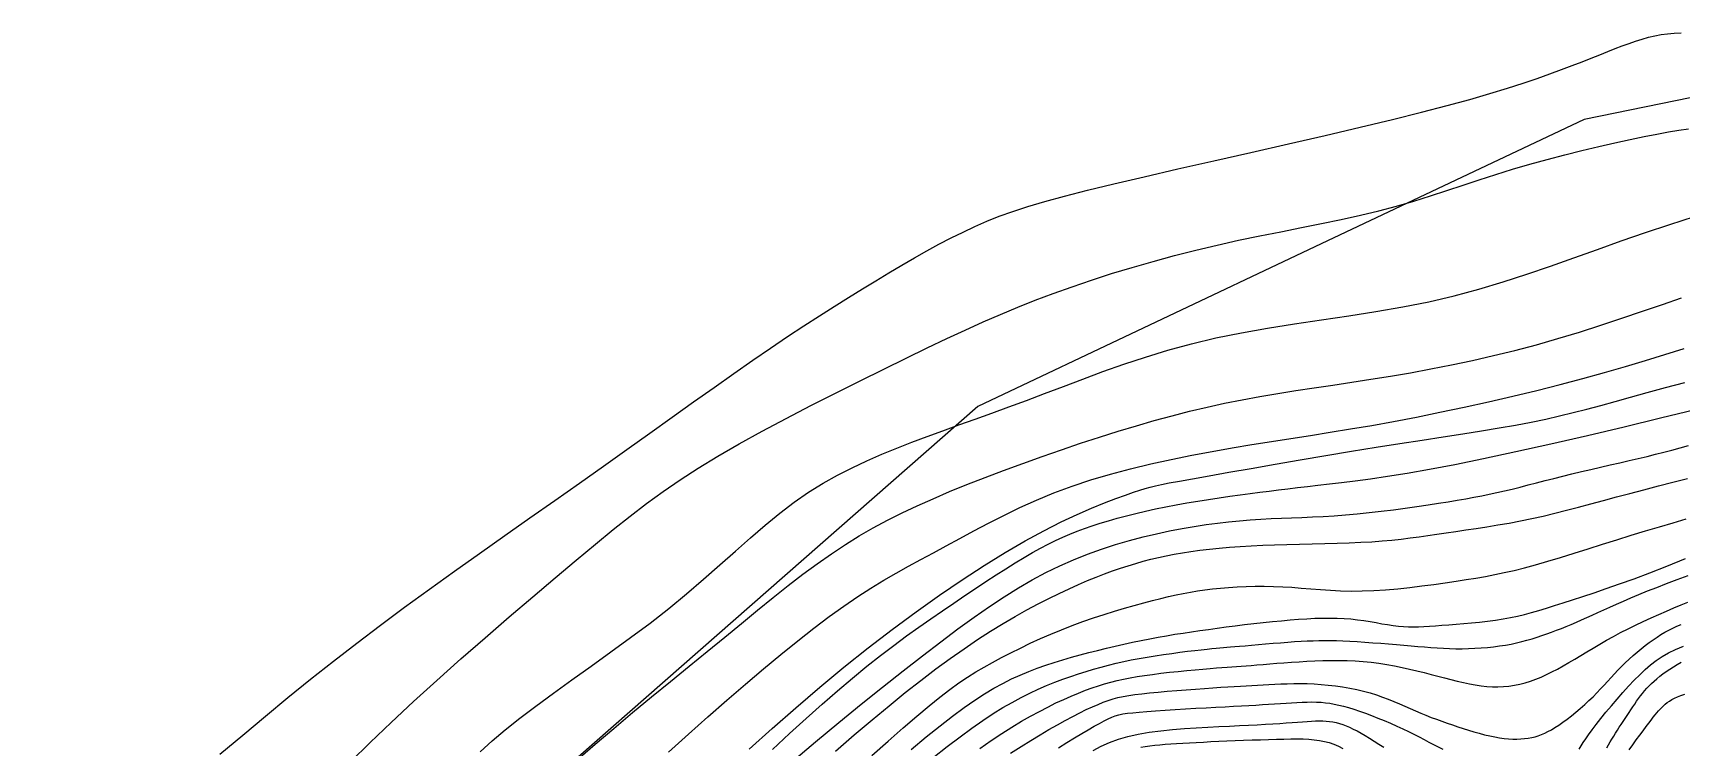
# Model space of a CAD drawing. Header units: metres. Extents: x -2219 to 517, y -3078 to 398.
# Drawn here: x 51.5 to 128.2, y 245.6 to 278.9 of the extents above; entities that cross this region are included whole.
import ezdxf

# ---------------------------------------------------------------- set-up
doc = ezdxf.new("R2010")
doc.units = ezdxf.units.M
for name, color, linetype in [('TERRAIN_BOUNDARY', 6, 'Continuous'), ('TERRAIN_CONTOUR_1M', 3, 'Continuous'), ('TERRAIN_CONTOUR_5M_SUPPLEMENT', 4, 'Continuous')]:
    doc.layers.add(name, color=color, linetype=linetype)

msp = doc.modelspace()

# ---------------------------------------------------------------- linework, layer by layer
at = {"layer": 'TERRAIN_BOUNDARY'}
msp.add_polyline3d([(135.797, 277.305, 0), (123.716, 274.848, 0), (111.464, 269.042, 0), (95.483, 261.468, 0), (62.182, 232.227, 0), (60.415, 230.675, 0), (54.031, 231.167, 0), (49.633, 225.636, 0), (46.186, 218.427, 0), (50.361, 212.695, 0), (35.646, 171.339, 0), (17.788, 142.747, 0), (10.895, 125.363, 0)], dxfattribs=at)
at = {"layer": 'TERRAIN_CONTOUR_1M'}
for points in [[(66.255, 244.903, 1), (67.171, 245.806, 1), (68.15, 246.742, 1), (69.192, 247.711, 1), (70.283, 248.702, 1), (71.405, 249.7, 1), (72.536, 250.691, 1), (73.658, 251.661, 1), (74.75, 252.596, 1), (75.794, 253.481, 1), (76.77, 254.301, 1), (77.666, 255.048, 1), (78.496, 255.728, 1), (79.284, 256.356, 1), (80.051, 256.943, 1), (80.821, 257.503, 1), (81.615, 258.048, 1), (82.457, 258.592, 1), (83.369, 259.146, 1), (84.366, 259.721, 1), (85.434, 260.311, 1), (86.552, 260.909, 1), (87.699, 261.506, 1), (88.852, 262.094, 1), (89.992, 262.664, 1), (91.096, 263.21, 1), (92.143, 263.721, 1), (93.119, 264.193, 1), (94.031, 264.628, 1), (94.894, 265.031, 1), (95.724, 265.407, 1), (96.533, 265.76, 1), (97.338, 266.097, 1), (98.153, 266.42, 1), (98.991, 266.736, 1), (99.865, 267.048, 1), (100.773, 267.356, 1), (101.709, 267.657, 1), (102.667, 267.949, 1), (103.644, 268.231, 1), (104.633, 268.5, 1), (105.629, 268.754, 1), (106.626, 268.992, 1), (107.621, 269.212, 1), (108.608, 269.418, 1), (109.584, 269.613, 1), (110.544, 269.803, 1), (111.485, 269.99, 1), (112.403, 270.18, 1), (113.293, 270.377, 1), (114.152, 270.584, 1), (114.978, 270.805, 1), (115.776, 271.038, 1), (116.553, 271.279, 1), (117.317, 271.527, 1), (118.074, 271.778, 1), (118.832, 272.03, 1), (119.599, 272.279, 1), (120.38, 272.522, 1), (121.182, 272.758, 1), (121.995, 272.983, 1), (122.808, 273.197, 1), (123.612, 273.399, 1), (124.394, 273.586, 1), (125.145, 273.757, 1), (125.853, 273.912, 1), (126.507, 274.048, 1), (127.1, 274.164, 1), (127.636, 274.262, 1), (128.123, 274.343, 1), (128.569, 274.408, 1)], [(72.302, 245.377, 2), (72.858, 245.882, 2), (73.466, 246.398, 2), (74.141, 246.937, 2), (74.892, 247.507, 2), (75.709, 248.104, 2), (76.574, 248.726, 2), (77.473, 249.368, 2), (78.39, 250.026, 2), (79.307, 250.697, 2), (80.211, 251.376, 2), (81.083, 252.059, 2), (81.913, 252.742, 2), (82.703, 253.418, 2), (83.458, 254.083, 2), (84.185, 254.729, 2), (84.888, 255.35, 2), (85.575, 255.941, 2), (86.251, 256.494, 2), (86.922, 257.004, 2), (87.594, 257.467, 2), (88.267, 257.886, 2), (88.943, 258.267, 2), (89.623, 258.615, 2), (90.309, 258.937, 2), (91, 259.237, 2), (91.699, 259.522, 2), (92.406, 259.797, 2), (93.122, 260.068, 2), (93.849, 260.337, 2), (94.591, 260.607, 2), (95.349, 260.881, 2), (96.125, 261.161, 2), (96.922, 261.451, 2), (97.741, 261.753, 2), (98.587, 262.069, 2), (99.46, 262.401, 2), (100.363, 262.744, 2), (101.299, 263.091, 2), (102.27, 263.436, 2), (103.28, 263.772, 2), (104.33, 264.093, 2), (105.424, 264.392, 2), (106.563, 264.663, 2), (107.749, 264.902, 2), (108.972, 265.115, 2), (110.221, 265.311, 2), (111.486, 265.5, 2), (112.756, 265.689, 2), (114.02, 265.887, 2), (115.266, 266.105, 2), (116.483, 266.35, 2), (117.665, 266.628, 2), (118.814, 266.939, 2), (119.939, 267.275, 2), (121.046, 267.633, 2), (122.143, 268.008, 2), (123.238, 268.394, 2), (124.336, 268.786, 2), (125.446, 269.18, 2), (126.573, 269.57, 2), (127.711, 269.952, 2), (128.855, 270.319, 2)], [(76.836, 245.008, 3), (77.663, 245.733, 3), (78.52, 246.465, 3), (79.397, 247.199, 3), (80.282, 247.93, 3), (81.164, 248.652, 3), (82.033, 249.361, 3), (82.877, 250.051, 3), (83.688, 250.717, 3), (84.467, 251.358, 3), (85.217, 251.973, 3), (85.942, 252.56, 3), (86.645, 253.118, 3), (87.33, 253.645, 3), (87.999, 254.141, 3), (88.657, 254.604, 3), (89.308, 255.035, 3), (89.956, 255.435, 3), (90.609, 255.812, 3), (91.273, 256.169, 3), (91.953, 256.511, 3), (92.657, 256.843, 3), (93.39, 257.17, 3), (94.159, 257.497, 3), (94.968, 257.826, 3), (95.811, 258.158, 3), (96.68, 258.488, 3), (97.568, 258.815, 3), (98.466, 259.137, 3), (99.368, 259.449, 3), (100.264, 259.751, 3), (101.148, 260.039, 3), (102.013, 260.311, 3), (102.861, 260.567, 3), (103.695, 260.807, 3), (104.52, 261.031, 3), (105.337, 261.241, 3), (106.152, 261.435, 3), (106.966, 261.614, 3), (107.784, 261.78, 3), (108.609, 261.931, 3), (109.442, 262.072, 3), (110.285, 262.205, 3), (111.14, 262.334, 3), (112.007, 262.463, 3), (112.888, 262.595, 3), (113.785, 262.733, 3), (114.699, 262.881, 3), (115.63, 263.042, 3), (116.578, 263.217, 3), (117.539, 263.407, 3), (118.513, 263.614, 3), (119.498, 263.839, 3), (120.49, 264.082, 3), (121.489, 264.345, 3), (122.492, 264.629, 3), (123.496, 264.933, 3), (124.494, 265.252, 3), (125.476, 265.578, 3), (126.434, 265.906, 3), (127.359, 266.226, 3), (128.242, 266.533, 3)], [(81.071, 245.354, 4), (82, 246.191, 4), (82.907, 247, 4), (83.794, 247.779, 4), (84.657, 248.526, 4), (85.496, 249.238, 4), (86.307, 249.911, 4), (87.089, 250.543, 4), (87.84, 251.131, 4), (88.557, 251.672, 4), (89.239, 252.164, 4), (89.884, 252.606, 4), (90.499, 253.003, 4), (91.092, 253.367, 4), (91.671, 253.704, 4), (92.245, 254.025, 4), (92.82, 254.338, 4), (93.406, 254.651, 4), (94.009, 254.975, 4), (94.637, 255.315, 4), (95.293, 255.668, 4), (95.977, 256.029, 4), (96.69, 256.392, 4), (97.435, 256.752, 4), (98.212, 257.103, 4), (99.022, 257.44, 4), (99.866, 257.757, 4), (100.746, 258.05, 4), (101.654, 258.319, 4), (102.584, 258.567, 4), (103.529, 258.794, 4), (104.482, 259.003, 4), (105.437, 259.195, 4), (106.385, 259.372, 4), (107.322, 259.536, 4), (108.241, 259.688, 4), (109.149, 259.833, 4), (110.055, 259.974, 4), (110.966, 260.116, 4), (111.892, 260.263, 4), (112.84, 260.418, 4), (113.819, 260.586, 4), (114.838, 260.77, 4), (115.901, 260.975, 4), (117, 261.197, 4), (118.122, 261.435, 4), (119.256, 261.687, 4), (120.389, 261.949, 4), (121.508, 262.218, 4), (122.602, 262.493, 4), (123.658, 262.771, 4), (124.668, 263.05, 4), (125.636, 263.328, 4), (126.571, 263.607, 4), (127.48, 263.887, 4), (128.372, 264.167, 4)], [(85.908, 245.488, 6), (86.706, 246.22, 6), (87.479, 246.922, 6), (88.226, 247.589, 6), (88.947, 248.22, 6), (89.641, 248.81, 6), (90.308, 249.357, 6), (90.948, 249.864, 6), (91.565, 250.335, 6), (92.159, 250.775, 6), (92.734, 251.188, 6), (93.29, 251.578, 6), (93.831, 251.949, 6), (94.357, 252.307, 6), (94.871, 252.653, 6), (95.371, 252.988, 6), (95.857, 253.309, 6), (96.327, 253.616, 6), (96.779, 253.905, 6), (97.214, 254.177, 6), (97.628, 254.429, 6), (98.022, 254.659, 6), (98.395, 254.867, 6), (98.75, 255.054, 6), (99.094, 255.224, 6), (99.43, 255.378, 6), (99.764, 255.521, 6), (100.1, 255.654, 6), (100.445, 255.78, 6), (100.802, 255.902, 6), (101.175, 256.023, 6), (101.566, 256.142, 6), (101.973, 256.258, 6), (102.396, 256.372, 6), (102.833, 256.483, 6), (103.285, 256.591, 6), (103.75, 256.694, 6), (104.229, 256.792, 6), (104.719, 256.886, 6), (105.218, 256.974, 6), (105.721, 257.058, 6), (106.224, 257.137, 6), (106.724, 257.212, 6), (107.216, 257.283, 6), (107.696, 257.349, 6), (108.161, 257.411, 6), (108.609, 257.47, 6), (109.045, 257.526, 6), (109.476, 257.58, 6), (109.912, 257.634, 6), (110.359, 257.688, 6), (110.826, 257.743, 6), (111.319, 257.801, 6), (111.848, 257.862, 6), (112.42, 257.928, 6), (113.053, 258.006, 6), (113.761, 258.1, 6), (114.562, 258.217, 6), (115.472, 258.363, 6), (116.509, 258.545, 6), (117.689, 258.769, 6), (119.029, 259.04, 6), (120.533, 259.363, 6), (122.162, 259.726, 6), (123.864, 260.118, 6), (125.586, 260.525, 6), (127.277, 260.933, 6), (128.885, 261.331, 6)], [(86.804, 244.893, 7), (87.923, 245.835, 7), (89.005, 246.733, 7), (90.046, 247.586, 7), (91.045, 248.391, 7), (91.997, 249.147, 7), (92.901, 249.852, 7), (93.753, 250.504, 7), (94.552, 251.102, 7), (95.305, 251.648, 7), (96.02, 252.147, 7), (96.704, 252.601, 7), (97.365, 253.014, 7), (98.011, 253.39, 7), (98.65, 253.731, 7), (99.291, 254.043, 7), (99.938, 254.327, 7), (100.59, 254.585, 7), (101.243, 254.819, 7), (101.895, 255.029, 7), (102.54, 255.218, 7), (103.176, 255.386, 7), (103.798, 255.535, 7), (104.404, 255.666, 7), (104.989, 255.781, 7), (105.556, 255.879, 7), (106.105, 255.964, 7), (106.639, 256.036, 7), (107.158, 256.095, 7), (107.666, 256.145, 7), (108.164, 256.185, 7), (108.653, 256.217, 7), (109.135, 256.242, 7), (109.614, 256.263, 7), (110.092, 256.282, 7), (110.574, 256.3, 7), (111.062, 256.32, 7), (111.56, 256.344, 7), (112.072, 256.375, 7), (112.599, 256.414, 7), (113.145, 256.463, 7), (113.704, 256.521, 7), (114.268, 256.586, 7), (114.832, 256.656, 7), (115.386, 256.73, 7), (115.926, 256.806, 7), (116.443, 256.882, 7), (116.93, 256.957, 7), (117.384, 257.028, 7), (117.806, 257.097, 7), (118.203, 257.166, 7), (118.58, 257.234, 7), (118.943, 257.304, 7), (119.297, 257.376, 7), (119.648, 257.452, 7), (120.002, 257.533, 7), (120.363, 257.62, 7), (120.733, 257.712, 7), (121.111, 257.808, 7), (121.499, 257.908, 7), (121.895, 258.011, 7), (122.302, 258.115, 7), (122.719, 258.22, 7), (123.146, 258.326, 7), (123.584, 258.431, 7), (124.028, 258.535, 7), (124.476, 258.639, 7), (124.925, 258.741, 7), (125.369, 258.843, 7), (125.806, 258.943, 7), (126.232, 259.042, 7), (126.643, 259.14, 7), (127.038, 259.237, 7), (127.422, 259.334, 7), (127.802, 259.433, 7), (128.184, 259.536, 7), (128.576, 259.643, 7)], [(88.855, 245.401, 8), (89.722, 246.157, 8), (90.55, 246.862, 8), (91.341, 247.521, 8), (92.098, 248.134, 8), (92.823, 248.704, 8), (93.519, 249.233, 8), (94.19, 249.724, 8), (94.837, 250.18, 8), (95.464, 250.601, 8), (96.07, 250.991, 8), (96.655, 251.351, 8), (97.22, 251.682, 8), (97.763, 251.987, 8), (98.285, 252.267, 8), (98.786, 252.523, 8), (99.265, 252.758, 8), (99.723, 252.973, 8), (100.16, 253.17, 8), (100.58, 253.35, 8), (100.984, 253.515, 8), (101.374, 253.665, 8), (101.752, 253.803, 8), (102.12, 253.93, 8), (102.479, 254.046, 8), (102.832, 254.154, 8), (103.183, 254.255, 8), (103.533, 254.347, 8), (103.887, 254.433, 8), (104.248, 254.511, 8), (104.618, 254.584, 8), (105.002, 254.65, 8), (105.403, 254.711, 8), (105.822, 254.767, 8), (106.261, 254.817, 8), (106.72, 254.863, 8), (107.198, 254.904, 8), (107.695, 254.94, 8), (108.211, 254.971, 8), (108.746, 254.998, 8), (109.3, 255.021, 8), (109.871, 255.039, 8), (110.455, 255.054, 8), (111.044, 255.068, 8), (111.631, 255.082, 8), (112.21, 255.097, 8), (112.774, 255.115, 8), (113.316, 255.138, 8), (113.83, 255.165, 8), (114.311, 255.2, 8), (114.764, 255.241, 8), (115.196, 255.288, 8), (115.614, 255.339, 8), (116.024, 255.395, 8), (116.435, 255.454, 8), (116.852, 255.516, 8), (117.284, 255.58, 8), (117.735, 255.646, 8), (118.204, 255.714, 8), (118.69, 255.786, 8), (119.189, 255.863, 8), (119.7, 255.946, 8), (120.22, 256.036, 8), (120.747, 256.135, 8), (121.279, 256.243, 8), (121.813, 256.362, 8), (122.352, 256.491, 8), (122.899, 256.628, 8), (123.456, 256.774, 8), (124.027, 256.926, 8), (124.615, 257.085, 8), (125.221, 257.249, 8), (125.85, 257.418, 8), (126.502, 257.59, 8), (127.171, 257.764, 8), (127.849, 257.94, 8), (128.528, 258.118, 8)], [(90.547, 245.198, 9), (91.302, 245.873, 9), (92.001, 246.49, 9), (92.635, 247.04, 9), (93.203, 247.516, 9), (93.711, 247.925, 9), (94.173, 248.278, 9), (94.598, 248.583, 9), (94.999, 248.852, 9), (95.387, 249.095, 9), (95.772, 249.321, 9), (96.167, 249.54, 9), (96.581, 249.761, 9), (97.012, 249.985, 9), (97.46, 250.208, 9), (97.922, 250.429, 9), (98.396, 250.647, 9), (98.879, 250.859, 9), (99.37, 251.063, 9), (99.866, 251.258, 9), (100.364, 251.443, 9), (100.861, 251.616, 9), (101.354, 251.778, 9), (101.838, 251.93, 9), (102.31, 252.07, 9), (102.765, 252.199, 9), (103.201, 252.318, 9), (103.612, 252.426, 9), (103.998, 252.523, 9), (104.361, 252.61, 9), (104.709, 252.688, 9), (105.046, 252.757, 9), (105.378, 252.819, 9), (105.711, 252.873, 9), (106.051, 252.922, 9), (106.404, 252.964, 9), (106.773, 253.001, 9), (107.159, 253.033, 9), (107.558, 253.058, 9), (107.968, 253.077, 9), (108.387, 253.088, 9), (108.813, 253.09, 9), (109.243, 253.083, 9), (109.675, 253.066, 9), (110.107, 253.04, 9), (110.543, 253.007, 9), (110.983, 252.97, 9), (111.433, 252.935, 9), (111.894, 252.903, 9), (112.37, 252.879, 9), (112.864, 252.866, 9), (113.378, 252.869, 9), (113.915, 252.889, 9), (114.469, 252.925, 9), (115.033, 252.975, 9), (115.599, 253.035, 9), (116.161, 253.103, 9), (116.711, 253.176, 9), (117.242, 253.252, 9), (117.748, 253.327, 9), (118.224, 253.4, 9), (118.676, 253.473, 9), (119.116, 253.549, 9), (119.552, 253.632, 9), (119.994, 253.724, 9), (120.452, 253.829, 9), (120.936, 253.951, 9), (121.456, 254.091, 9), (122.018, 254.253, 9), (122.618, 254.434, 9), (123.248, 254.628, 9), (123.9, 254.833, 9), (124.566, 255.043, 9), (125.239, 255.256, 9), (125.911, 255.466, 9), (126.574, 255.669, 9), (127.222, 255.863, 9), (127.853, 256.049, 9), (128.469, 256.23, 9)], [(93.389, 245.091, 11), (94.045, 245.613, 11), (94.647, 246.075, 11), (95.201, 246.481, 11), (95.715, 246.839, 11), (96.195, 247.154, 11), (96.646, 247.432, 11), (97.076, 247.679, 11), (97.49, 247.901, 11), (97.894, 248.104, 11), (98.29, 248.29, 11), (98.678, 248.46, 11), (99.059, 248.615, 11), (99.433, 248.758, 11), (99.801, 248.889, 11), (100.162, 249.009, 11), (100.519, 249.121, 11), (100.871, 249.225, 11), (101.219, 249.322, 11), (101.568, 249.413, 11), (101.917, 249.498, 11), (102.269, 249.577, 11), (102.625, 249.652, 11), (102.989, 249.722, 11), (103.362, 249.787, 11), (103.743, 249.849, 11), (104.129, 249.907, 11), (104.512, 249.961, 11), (104.886, 250.011, 11), (105.243, 250.056, 11), (105.578, 250.096, 11), (105.883, 250.131, 11), (106.152, 250.16, 11), (106.381, 250.184, 11), (106.578, 250.203, 11), (106.753, 250.22, 11), (106.916, 250.234, 11), (107.079, 250.247, 11), (107.251, 250.261, 11), (107.443, 250.277, 11), (107.667, 250.295, 11), (107.928, 250.318, 11), (108.223, 250.344, 11), (108.543, 250.371, 11), (108.879, 250.4, 11), (109.224, 250.43, 11), (109.57, 250.458, 11), (109.909, 250.484, 11), (110.232, 250.507, 11), (110.533, 250.526, 11), (110.817, 250.541, 11), (111.088, 250.552, 11), (111.354, 250.559, 11), (111.62, 250.561, 11), (111.893, 250.559, 11), (112.177, 250.553, 11), (112.48, 250.542, 11), (112.804, 250.527, 11), (113.148, 250.507, 11), (113.506, 250.485, 11), (113.872, 250.459, 11), (114.242, 250.432, 11), (114.61, 250.403, 11), (114.971, 250.373, 11), (115.32, 250.343, 11), (115.654, 250.314, 11), (115.973, 250.286, 11), (116.28, 250.259, 11), (116.579, 250.235, 11), (116.871, 250.215, 11), (117.159, 250.198, 11), (117.447, 250.186, 11), (117.736, 250.18, 11), (118.029, 250.179, 11), (118.324, 250.185, 11), (118.62, 250.197, 11), (118.915, 250.215, 11), (119.207, 250.239, 11), (119.495, 250.269, 11), (119.776, 250.305, 11), (120.049, 250.348, 11), (120.312, 250.396, 11), (120.566, 250.451, 11), (120.813, 250.51, 11), (121.053, 250.574, 11), (121.288, 250.643, 11), (121.519, 250.716, 11), (121.747, 250.792, 11), (121.974, 250.871, 11), (122.2, 250.953, 11), (122.426, 251.038, 11), (122.654, 251.126, 11), (122.883, 251.218, 11), (123.116, 251.313, 11), (123.352, 251.413, 11), (123.592, 251.518, 11), (123.838, 251.628, 11), (124.091, 251.742, 11), (124.352, 251.862, 11), (124.625, 251.988, 11), (124.912, 252.12, 11), (125.217, 252.257, 11), (125.542, 252.4, 11), (125.89, 252.55, 11), (126.263, 252.706, 11), (126.665, 252.869, 11), (127.095, 253.038, 11), (127.553, 253.214, 11), (128.039, 253.397, 11), (128.553, 253.586, 11)], [(95.565, 245.527, 12), (96.099, 245.899, 12), (96.598, 246.231, 12), (97.067, 246.527, 12), (97.511, 246.794, 12), (97.935, 247.035, 12), (98.343, 247.257, 12), (98.736, 247.461, 12), (99.114, 247.648, 12), (99.479, 247.818, 12), (99.829, 247.973, 12), (100.165, 248.113, 12), (100.488, 248.239, 12), (100.798, 248.353, 12), (101.095, 248.454, 12), (101.384, 248.544, 12), (101.671, 248.625, 12), (101.96, 248.698, 12), (102.256, 248.764, 12), (102.564, 248.824, 12), (102.89, 248.879, 12), (103.238, 248.932, 12), (103.611, 248.983, 12), (104.004, 249.032, 12), (104.407, 249.078, 12), (104.813, 249.121, 12), (105.212, 249.161, 12), (105.597, 249.197, 12), (105.96, 249.23, 12), (106.291, 249.258, 12), (106.585, 249.282, 12), (106.848, 249.302, 12), (107.087, 249.319, 12), (107.31, 249.335, 12), (107.527, 249.35, 12), (107.743, 249.365, 12), (107.969, 249.381, 12), (108.211, 249.4, 12), (108.477, 249.421, 12), (108.764, 249.445, 12), (109.071, 249.471, 12), (109.395, 249.497, 12), (109.733, 249.523, 12), (110.083, 249.548, 12), (110.442, 249.571, 12), (110.807, 249.592, 12), (111.176, 249.609, 12), (111.548, 249.622, 12), (111.922, 249.629, 12), (112.297, 249.629, 12), (112.672, 249.622, 12), (113.047, 249.607, 12), (113.42, 249.582, 12), (113.791, 249.546, 12), (114.16, 249.499, 12), (114.524, 249.443, 12), (114.883, 249.377, 12), (115.238, 249.305, 12), (115.586, 249.228, 12), (115.927, 249.146, 12), (116.261, 249.063, 12), (116.586, 248.979, 12), (116.902, 248.895, 12), (117.21, 248.814, 12), (117.509, 248.736, 12), (117.802, 248.664, 12), (118.088, 248.598, 12), (118.368, 248.539, 12), (118.643, 248.49, 12), (118.913, 248.451, 12), (119.179, 248.423, 12), (119.441, 248.408, 12), (119.701, 248.405, 12), (119.958, 248.415, 12), (120.212, 248.438, 12), (120.464, 248.474, 12), (120.715, 248.523, 12), (120.964, 248.586, 12), (121.212, 248.663, 12), (121.461, 248.753, 12), (121.71, 248.856, 12), (121.961, 248.97, 12), (122.215, 249.096, 12), (122.473, 249.231, 12), (122.734, 249.376, 12), (123.001, 249.53, 12), (123.274, 249.691, 12), (123.554, 249.859, 12), (123.841, 250.032, 12), (124.137, 250.209, 12), (124.441, 250.389, 12), (124.754, 250.57, 12), (125.078, 250.751, 12), (125.412, 250.931, 12), (125.757, 251.108, 12), (126.111, 251.282, 12), (126.469, 251.452, 12), (126.829, 251.618, 12), (127.188, 251.778, 12), (127.543, 251.932, 12), (127.89, 252.08, 12), (128.226, 252.22, 12), (128.549, 252.353, 12)], [(97.001, 245.308, 13), (97.488, 245.623, 13), (97.946, 245.908, 13), (98.38, 246.17, 13), (98.791, 246.411, 13), (99.181, 246.633, 13), (99.55, 246.836, 13), (99.898, 247.021, 13), (100.225, 247.188, 13), (100.53, 247.338, 13), (100.814, 247.469, 13), (101.077, 247.584, 13), (101.32, 247.682, 13), (101.549, 247.766, 13), (101.775, 247.837, 13), (102.003, 247.897, 13), (102.243, 247.95, 13), (102.503, 247.996, 13), (102.79, 248.037, 13), (103.114, 248.077, 13), (103.479, 248.117, 13), (103.879, 248.156, 13), (104.302, 248.194, 13), (104.74, 248.231, 13), (105.182, 248.266, 13), (105.617, 248.299, 13), (106.036, 248.329, 13), (106.429, 248.356, 13), (106.789, 248.38, 13), (107.117, 248.4, 13), (107.421, 248.418, 13), (107.705, 248.434, 13), (107.975, 248.449, 13), (108.238, 248.463, 13), (108.497, 248.477, 13), (108.76, 248.492, 13), (109.03, 248.507, 13), (109.308, 248.522, 13), (109.595, 248.536, 13), (109.89, 248.547, 13), (110.192, 248.554, 13), (110.501, 248.555, 13), (110.817, 248.551, 13), (111.139, 248.538, 13), (111.468, 248.517, 13), (111.8, 248.486, 13), (112.134, 248.447, 13), (112.467, 248.399, 13), (112.797, 248.342, 13), (113.121, 248.276, 13), (113.437, 248.201, 13), (113.743, 248.118, 13), (114.037, 248.026, 13), (114.319, 247.927, 13), (114.592, 247.823, 13), (114.856, 247.714, 13), (115.113, 247.604, 13), (115.366, 247.493, 13), (115.614, 247.384, 13), (115.86, 247.277, 13), (116.105, 247.174, 13), (116.349, 247.075, 13), (116.594, 246.979, 13), (116.838, 246.887, 13), (117.084, 246.798, 13), (117.33, 246.711, 13), (117.578, 246.626, 13), (117.827, 246.543, 13), (118.079, 246.462, 13), (118.331, 246.383, 13), (118.582, 246.308, 13), (118.831, 246.237, 13), (119.076, 246.172, 13), (119.317, 246.115, 13), (119.55, 246.065, 13), (119.776, 246.025, 13), (119.992, 245.995, 13), (120.198, 245.975, 13), (120.396, 245.965, 13), (120.586, 245.964, 13), (120.768, 245.971, 13), (120.942, 245.986, 13), (121.11, 246.009, 13), (121.271, 246.039, 13), (121.426, 246.076, 13), (121.577, 246.12, 13), (121.727, 246.174, 13), (121.877, 246.237, 13), (122.03, 246.313, 13), (122.189, 246.4, 13), (122.356, 246.502, 13), (122.532, 246.618, 13), (122.72, 246.75, 13), (122.917, 246.896, 13), (123.121, 247.054, 13), (123.328, 247.221, 13), (123.535, 247.396, 13), (123.74, 247.575, 13), (123.939, 247.757, 13), (124.13, 247.94, 13), (124.311, 248.121, 13), (124.482, 248.301, 13), (124.647, 248.479, 13), (124.807, 248.655, 13), (124.966, 248.831, 13), (125.125, 249.005, 13), (125.286, 249.178, 13), (125.453, 249.35, 13), (125.626, 249.522, 13), (125.806, 249.691, 13), (125.99, 249.857, 13), (126.178, 250.018, 13), (126.367, 250.175, 13), (126.556, 250.324, 13), (126.745, 250.466, 13), (126.93, 250.599, 13), (127.113, 250.722, 13), (127.293, 250.836, 13), (127.474, 250.942, 13), (127.656, 251.042, 13), (127.842, 251.136, 13), (128.035, 251.226, 13), (128.235, 251.313, 13)], [(123.478, 245.503, 14), (123.571, 245.644, 14), (123.673, 245.8, 14), (123.789, 245.975, 14), (123.924, 246.172, 14), (124.085, 246.396, 14), (124.276, 246.648, 14), (124.493, 246.924, 14), (124.731, 247.217, 14), (124.984, 247.521, 14), (125.248, 247.828, 14), (125.516, 248.132, 14), (125.785, 248.428, 14), (126.047, 248.707, 14), (126.301, 248.965, 14), (126.551, 249.202, 14), (126.803, 249.421, 14), (127.065, 249.623, 14), (127.344, 249.81, 14), (127.645, 249.984, 14), (127.976, 250.148, 14), (128.343, 250.302, 14)], [(125.807, 245.461, 16), (125.975, 245.696, 16), (126.142, 245.926, 16), (126.304, 246.148, 16), (126.457, 246.356, 16), (126.598, 246.545, 16), (126.723, 246.71, 16), (126.833, 246.855, 16), (126.932, 246.981, 16), (127.021, 247.091, 16), (127.103, 247.189, 16), (127.181, 247.278, 16), (127.256, 247.36, 16), (127.332, 247.438, 16), (127.411, 247.514, 16), (127.495, 247.59, 16), (127.587, 247.664, 16), (127.687, 247.736, 16), (127.799, 247.805, 16), (127.924, 247.873, 16), (128.066, 247.937, 16), (128.225, 247.998, 16), (128.404, 248.055, 16)], [(99.24, 245.564, 14), (99.627, 245.804, 14), (99.986, 246.025, 14), (100.318, 246.224, 14), (100.62, 246.404, 14), (100.894, 246.562, 14), (101.14, 246.7, 14), (101.356, 246.816, 14), (101.544, 246.911, 14), (101.714, 246.988, 14), (101.878, 247.049, 14), (102.046, 247.097, 14), (102.23, 247.136, 14), (102.441, 247.167, 14), (102.691, 247.195, 14), (102.991, 247.222, 14), (103.348, 247.25, 14), (103.754, 247.28, 14), (104.197, 247.31, 14), (104.667, 247.341, 14), (105.151, 247.371, 14), (105.637, 247.4, 14), (106.113, 247.428, 14), (106.568, 247.454, 14), (106.993, 247.477, 14), (107.387, 247.499, 14), (107.755, 247.518, 14), (108.099, 247.537, 14), (108.423, 247.554, 14), (108.729, 247.571, 14), (109.021, 247.588, 14), (109.301, 247.606, 14), (109.573, 247.624, 14), (109.837, 247.642, 14), (110.093, 247.659, 14), (110.341, 247.674, 14), (110.581, 247.686, 14), (110.813, 247.693, 14), (111.038, 247.696, 14), (111.254, 247.692, 14), (111.463, 247.681, 14), (111.668, 247.662, 14), (111.871, 247.635, 14), (112.076, 247.599, 14), (112.287, 247.554, 14), (112.506, 247.499, 14), (112.737, 247.433, 14), (112.984, 247.356, 14), (113.248, 247.267, 14), (113.526, 247.169, 14), (113.814, 247.061, 14), (114.109, 246.947, 14), (114.406, 246.827, 14), (114.701, 246.703, 14), (114.989, 246.576, 14), (115.267, 246.448, 14), (115.532, 246.321, 14), (115.784, 246.194, 14), (116.025, 246.07, 14), (116.257, 245.947, 14), (116.481, 245.828, 14), (116.7, 245.713, 14), (116.914, 245.602, 14), (117.127, 245.495, 14)], [(103.069, 245.59, 16), (103.274, 245.622, 16), (103.488, 245.651, 16), (103.713, 245.677, 16), (103.948, 245.7, 16), (104.197, 245.722, 16), (104.459, 245.742, 16), (104.735, 245.761, 16), (105.025, 245.779, 16), (105.33, 245.797, 16), (105.649, 245.814, 16), (105.983, 245.83, 16), (106.331, 245.847, 16), (106.695, 245.863, 16), (107.073, 245.879, 16), (107.461, 245.895, 16), (107.854, 245.91, 16), (108.248, 245.924, 16), (108.637, 245.937, 16), (109.017, 245.949, 16), (109.382, 245.959, 16), (109.728, 245.968, 16), (110.051, 245.973, 16), (110.352, 245.975, 16), (110.633, 245.971, 16), (110.898, 245.959, 16), (111.148, 245.938, 16), (111.387, 245.906, 16), (111.615, 245.861, 16), (111.837, 245.8, 16), (112.053, 245.724, 16), (112.268, 245.632, 16), (112.483, 245.525, 16)]]:
    msp.add_polyline3d(points, dxfattribs=at)
at = {"layer": 'TERRAIN_CONTOUR_5M_SUPPLEMENT'}
for points in [[(60.183, 245.263, 0), (61.243, 246.156, 0), (62.296, 247.034, 0), (63.347, 247.899, 0), (64.403, 248.753, 0), (65.469, 249.599, 0), (66.551, 250.441, 0), (67.654, 251.28, 0), (68.783, 252.118, 0), (69.934, 252.956, 0), (71.099, 253.791, 0), (72.273, 254.623, 0), (73.449, 255.449, 0), (74.62, 256.27, 0), (75.78, 257.083, 0), (76.923, 257.887, 0), (78.043, 258.681, 0), (79.137, 259.461, 0), (80.201, 260.222, 0), (81.234, 260.962, 0), (82.232, 261.676, 0), (83.193, 262.359, 0), (84.114, 263.009, 0), (84.992, 263.621, 0), (85.827, 264.192, 0), (86.62, 264.725, 0), (87.376, 265.224, 0), (88.098, 265.691, 0), (88.79, 266.132, 0), (89.456, 266.549, 0), (90.1, 266.946, 0), (90.726, 267.327, 0), (91.337, 267.694, 0), (91.935, 268.048, 0), (92.522, 268.389, 0), (93.099, 268.714, 0), (93.668, 269.025, 0), (94.23, 269.319, 0), (94.788, 269.596, 0), (95.342, 269.855, 0), (95.898, 270.098, 0), (96.477, 270.329, 0), (97.103, 270.555, 0), (97.802, 270.782, 0), (98.597, 271.018, 0), (99.514, 271.269, 0), (100.577, 271.542, 0), (101.811, 271.843, 0), (103.229, 272.176, 0), (104.797, 272.537, 0), (106.469, 272.918, 0), (108.199, 273.31, 0), (109.943, 273.706, 0), (111.654, 274.098, 0), (113.286, 274.479, 0), (114.795, 274.841, 0), (116.144, 275.178, 0), (117.338, 275.491, 0), (118.394, 275.78, 0), (119.326, 276.049, 0), (120.149, 276.3, 0), (120.88, 276.535, 0), (121.532, 276.756, 0), (122.123, 276.965, 0), (122.664, 277.164, 0), (123.162, 277.353, 0), (123.622, 277.532, 0), (124.048, 277.701, 0), (124.443, 277.859, 0), (124.812, 278.008, 0), (125.16, 278.146, 0), (125.49, 278.274, 0), (125.807, 278.391, 0), (126.113, 278.497, 0), (126.413, 278.591, 0), (126.708, 278.673, 0), (127.003, 278.742, 0), (127.299, 278.797, 0), (127.602, 278.838, 0), (127.912, 278.864, 0), (128.234, 278.876, 0)], [(84.829, 245.493, 5), (85.906, 246.458, 5), (87.005, 247.424, 5), (88.119, 248.379, 5), (89.243, 249.312, 5), (90.369, 250.213, 5), (91.49, 251.077, 5), (92.598, 251.898, 5), (93.686, 252.672, 5), (94.745, 253.394, 5), (95.769, 254.061, 5), (96.749, 254.666, 5), (97.677, 255.207, 5), (98.546, 255.679, 5), (99.354, 256.087, 5), (100.097, 256.435, 5), (100.771, 256.729, 5), (101.375, 256.974, 5), (101.905, 257.175, 5), (102.359, 257.337, 5), (102.732, 257.466, 5), (103.029, 257.566, 5), (103.276, 257.646, 5), (103.504, 257.712, 5), (103.744, 257.772, 5), (104.03, 257.834, 5), (104.393, 257.903, 5), (104.865, 257.989, 5), (105.478, 258.098, 5), (106.253, 258.235, 5), (107.171, 258.398, 5), (108.202, 258.579, 5), (109.318, 258.774, 5), (110.488, 258.976, 5), (111.684, 259.179, 5), (112.875, 259.379, 5), (114.032, 259.568, 5), (115.13, 259.742, 5), (116.168, 259.904, 5), (117.147, 260.054, 5), (118.069, 260.197, 5), (118.938, 260.334, 5), (119.755, 260.468, 5), (120.523, 260.601, 5), (121.244, 260.737, 5), (121.923, 260.878, 5), (122.572, 261.025, 5), (123.205, 261.18, 5), (123.838, 261.343, 5), (124.485, 261.517, 5), (125.16, 261.703, 5), (125.878, 261.902, 5), (126.653, 262.115, 5), (127.497, 262.344, 5), (128.41, 262.592, 5)], [(92.368, 245.487, 10), (93.075, 246.073, 10), (93.717, 246.59, 10), (94.302, 247.042, 10), (94.838, 247.436, 10), (95.332, 247.779, 10), (95.791, 248.076, 10), (96.225, 248.336, 10), (96.64, 248.564, 10), (97.045, 248.767, 10), (97.446, 248.951, 10), (97.845, 249.118, 10), (98.242, 249.272, 10), (98.64, 249.412, 10), (99.037, 249.542, 10), (99.436, 249.664, 10), (99.837, 249.779, 10), (100.24, 249.889, 10), (100.646, 249.996, 10), (101.054, 250.101, 10), (101.464, 250.201, 10), (101.873, 250.298, 10), (102.281, 250.391, 10), (102.687, 250.48, 10), (103.088, 250.564, 10), (103.485, 250.642, 10), (103.876, 250.716, 10), (104.264, 250.784, 10), (104.649, 250.849, 10), (105.035, 250.91, 10), (105.423, 250.969, 10), (105.816, 251.026, 10), (106.216, 251.081, 10), (106.624, 251.136, 10), (107.043, 251.191, 10), (107.469, 251.246, 10), (107.901, 251.299, 10), (108.334, 251.35, 10), (108.766, 251.399, 10), (109.193, 251.444, 10), (109.612, 251.485, 10), (110.021, 251.521, 10), (110.416, 251.552, 10), (110.798, 251.577, 10), (111.167, 251.595, 10), (111.525, 251.605, 10), (111.871, 251.608, 10), (112.206, 251.603, 10), (112.532, 251.588, 10), (112.848, 251.563, 10), (113.155, 251.529, 10), (113.454, 251.488, 10), (113.744, 251.441, 10), (114.025, 251.392, 10), (114.298, 251.344, 10), (114.561, 251.299, 10), (114.817, 251.259, 10), (115.063, 251.228, 10), (115.301, 251.208, 10), (115.535, 251.197, 10), (115.768, 251.196, 10), (116.006, 251.201, 10), (116.252, 251.213, 10), (116.512, 251.229, 10), (116.788, 251.25, 10), (117.086, 251.272, 10), (117.408, 251.296, 10), (117.75, 251.323, 10), (118.108, 251.352, 10), (118.476, 251.384, 10), (118.848, 251.421, 10), (119.22, 251.463, 10), (119.586, 251.511, 10), (119.941, 251.566, 10), (120.282, 251.629, 10), (120.612, 251.7, 10), (120.939, 251.779, 10), (121.268, 251.867, 10), (121.607, 251.964, 10), (121.961, 252.072, 10), (122.337, 252.189, 10), (122.741, 252.318, 10), (123.179, 252.458, 10), (123.656, 252.612, 10), (124.177, 252.784, 10), (124.744, 252.978, 10), (125.363, 253.196, 10), (126.038, 253.442, 10), (126.773, 253.719, 10), (127.571, 254.031, 10), (128.435, 254.379, 10)], [(124.768, 245.561, 15), (124.847, 245.695, 15), (124.927, 245.831, 15), (125.007, 245.966, 15), (125.09, 246.102, 15), (125.175, 246.239, 15), (125.262, 246.377, 15), (125.351, 246.515, 15), (125.441, 246.653, 15), (125.532, 246.791, 15), (125.623, 246.928, 15), (125.714, 247.065, 15), (125.804, 247.2, 15), (125.892, 247.334, 15), (125.98, 247.467, 15), (126.068, 247.597, 15), (126.157, 247.726, 15), (126.247, 247.852, 15), (126.339, 247.977, 15), (126.434, 248.098, 15), (126.533, 248.217, 15), (126.636, 248.334, 15), (126.743, 248.448, 15), (126.857, 248.56, 15), (126.977, 248.671, 15), (127.104, 248.781, 15), (127.239, 248.891, 15), (127.382, 249.002, 15), (127.535, 249.113, 15), (127.698, 249.226, 15), (127.869, 249.338, 15), (128.047, 249.448, 15), (128.233, 249.555, 15)], [(100.841, 245.432, 15), (101.219, 245.629, 15), (101.61, 245.804, 15), (102.022, 245.957, 15), (102.466, 246.088, 15), (102.947, 246.197, 15), (103.459, 246.286, 15), (103.995, 246.358, 15), (104.544, 246.416, 15), (105.099, 246.461, 15), (105.65, 246.497, 15), (106.189, 246.527, 15), (106.707, 246.552, 15), (107.196, 246.575, 15), (107.657, 246.597, 15), (108.089, 246.618, 15), (108.493, 246.638, 15), (108.87, 246.658, 15), (109.22, 246.678, 15), (109.545, 246.697, 15), (109.844, 246.717, 15), (110.118, 246.737, 15), (110.37, 246.756, 15), (110.602, 246.775, 15), (110.817, 246.791, 15), (111.016, 246.804, 15), (111.201, 246.813, 15), (111.377, 246.817, 15), (111.543, 246.816, 15), (111.704, 246.808, 15), (111.86, 246.792, 15), (112.013, 246.769, 15), (112.165, 246.737, 15), (112.317, 246.696, 15), (112.472, 246.647, 15), (112.629, 246.587, 15), (112.792, 246.517, 15), (112.961, 246.436, 15), (113.138, 246.344, 15), (113.323, 246.242, 15), (113.516, 246.129, 15), (113.719, 246.007, 15), (113.933, 245.875, 15), (114.156, 245.734, 15), (114.392, 245.583, 15)]]:
    msp.add_polyline3d(points, dxfattribs=at)

doc.saveas('drawing.dxf')
